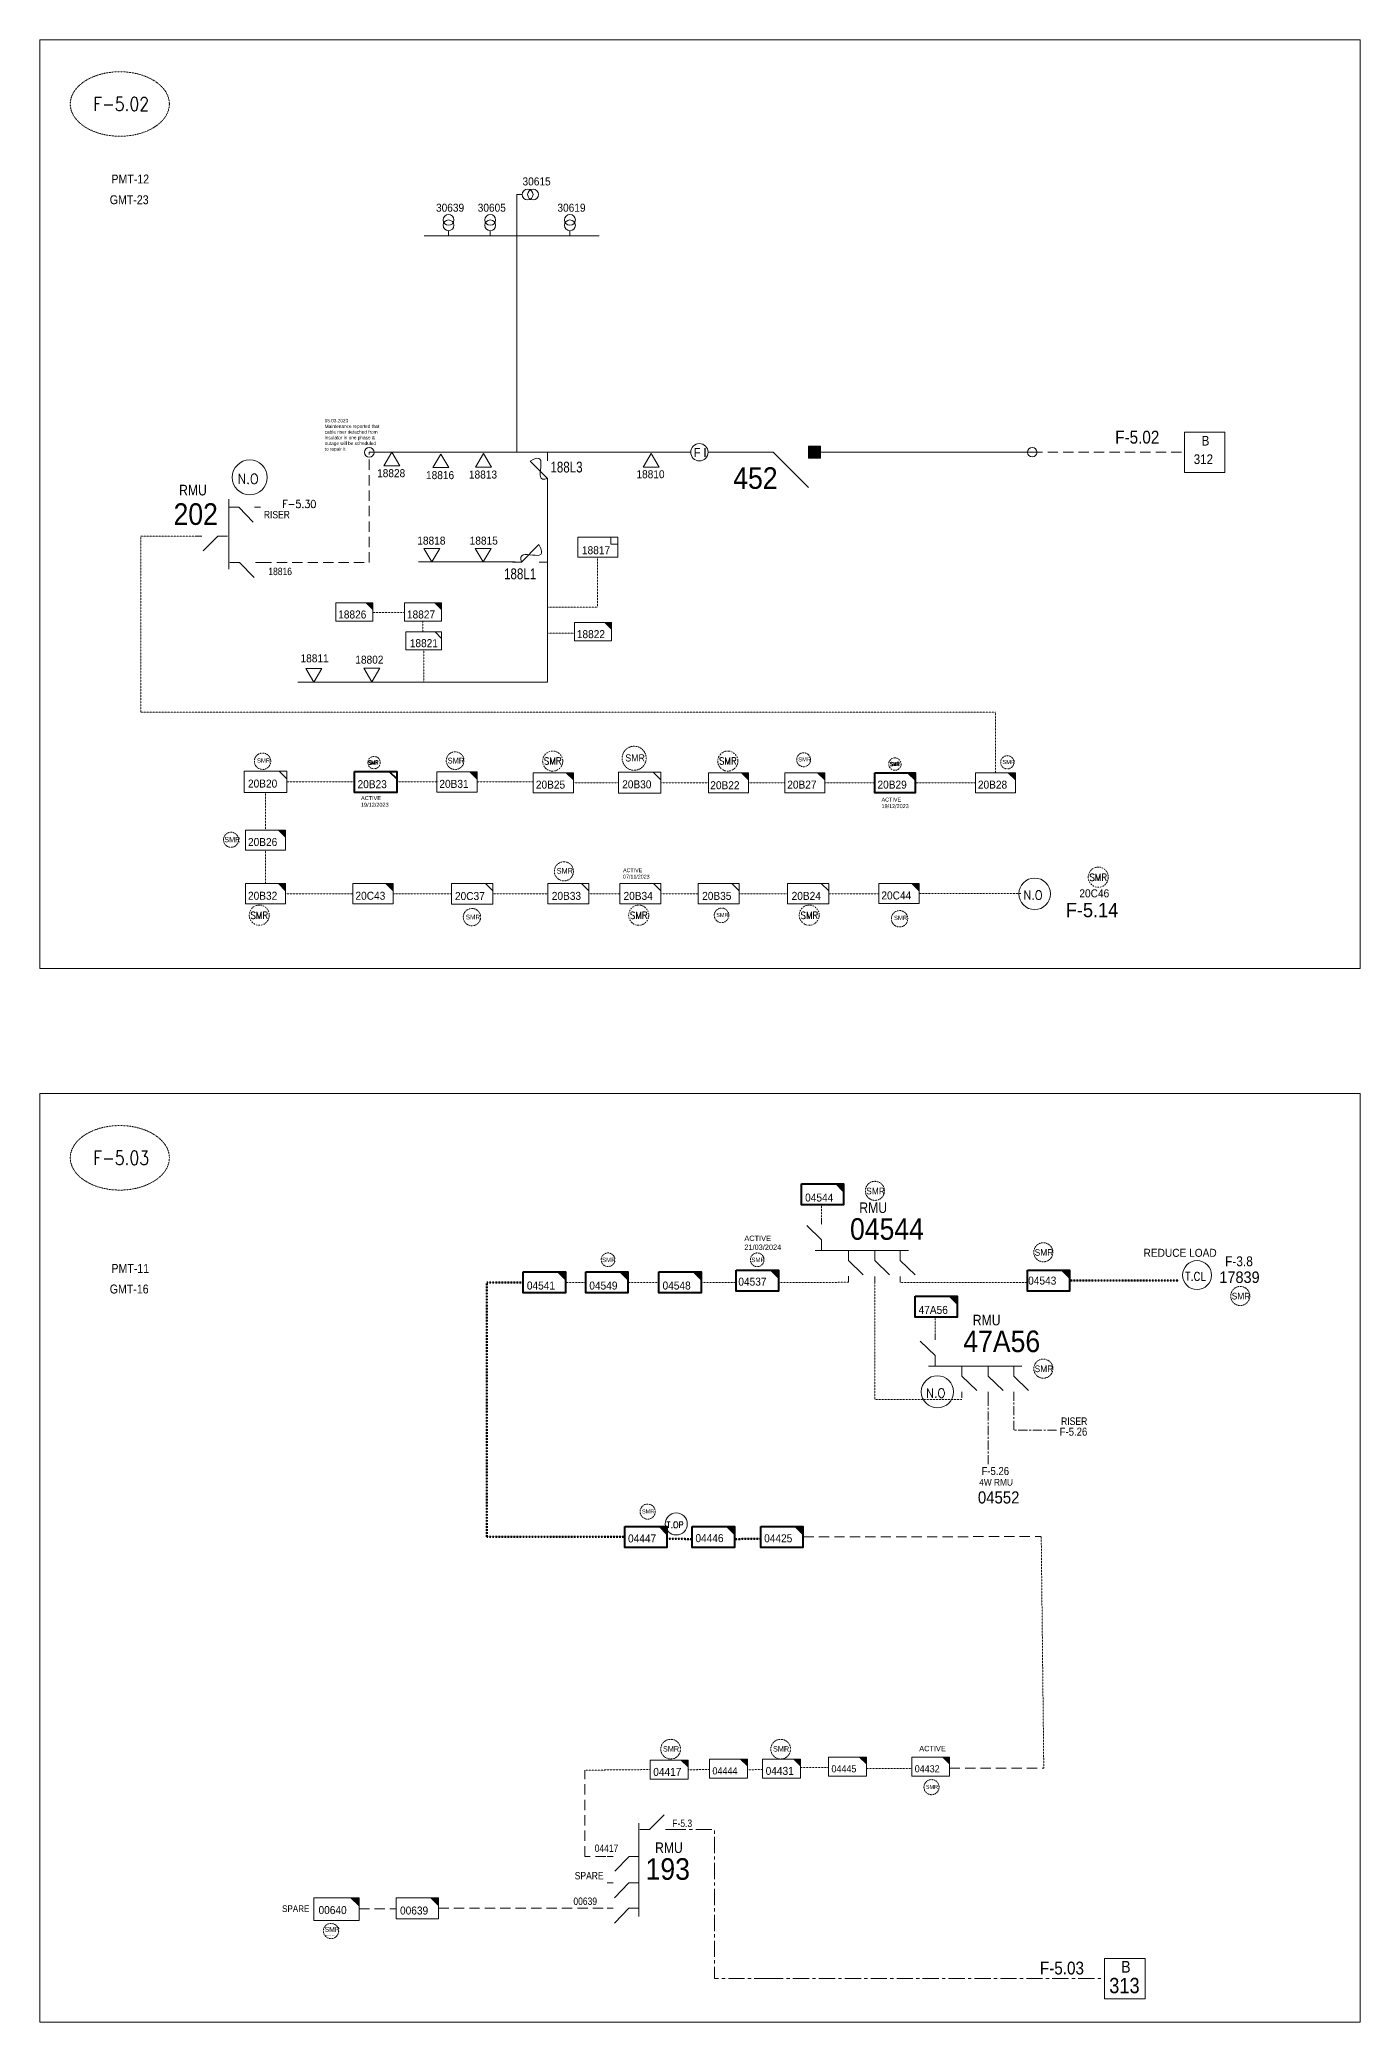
# Model space of a CAD drawing. Header units: metres. Extents: x 65984 to 144644, y -19036 to 23726.
# Drawn here: x 102976 to 103856, y 13297 to 14618 of the extents above; entities that cross this region are included whole.
import ezdxf
from ezdxf.enums import TextEntityAlignment as Align

# ---------------------------------------------------------------- set-up
doc = ezdxf.new("R2010")
doc.units = ezdxf.units.M
doc.header["$MEASUREMENT"] = 0
for name, pattern in [('( Center )', [2, 1.25, -0.25, 0.25, -0.25]), ('DGN Style 3', [0.013877, 0, -0.013877]), ('DGN Style 4', [1.6, 0.8, -0.4, 0, -0.4]), ('HIDDEN2', [2381.25, 1587.5, -793.75])]:
    doc.linetypes.add(name, pattern=pattern)
doc.layers.get('0').update_dxf_attribs({"color": 95, "lineweight": 40})
for name, color, linetype, lineweight in [('ABS', 7, 'Continuous', 40), ('ABS NUMBER', 112, 'Continuous', 30), ('d_eos', 111, 'Continuous', 40), ('d_eos no', 121, 'Continuous', 40), ('d_fco', 5, 'Continuous', 40), ('d_fco text', 95, 'Continuous', 40), ('d_oh branch', 94, 'Continuous', 40), ('d_switch', 95, 'Continuous', 40), ('d_tf', 1, 'Continuous', 40), ('d_tf no', 6, 'Continuous', 40), ('d_tf_200', 1, 'Continuous', 40), ('d_ug cable', 95, 'Continuous', 40), ('EARTH FAULT INDICATOR', 95, 'Continuous', 40), ('FDR  1  05', 172, 'Continuous', 40), ('FDR  1  16', 234, 'Continuous', 40), ('fedr no', 95, 'Continuous', 40), ('GRID STATION 01', 7, 'Continuous', 40), ('Level 37', 7, 'Continuous', 0), ('O H MAIN FEEDER', 4, 'Continuous', 100), ('SW N O', 114, 'Continuous', 30)]:
    doc.layers.add(name, color=color, linetype=linetype, lineweight=lineweight)
doc.styles.add('NASKHF', font='naskhf.shx', dxfattribs={"height": 8})
doc.styles.add('Style-Andalus', font='andlso.ttf')
doc.styles.add('Style-Arial', font='arial.ttf')
doc.styles.add('Style-ENGINEERING', font='ENGINEERING.shx')
doc.styles.add('Style-msdefault', font='msdefault.shx')
doc.styles.add('Style-simplex', font='simplex.shx')
doc.styles.add('Style-STANDARD', font='STANDARD.shx')

# ---------------------------------------------------------------- blocks, each defined once
blk = doc.blocks.new('ABS2_1_1')
at = {"color": 0, "linetype": 'ByBlock', "lineweight": -2, "ltscale": 500}
for q in [(-29900, 43500), (0, 0)]:
    blk.add_line((0, 13600), q, dxfattribs=at)
at = {"color": 0, "linetype": 'ByBlock', "lineweight": -2, "ltscale": 500, "flags": 128}
for points in [[(5000, 43600), (-5000, 43600), (-5000, 53600), (5000, 53600)], [(3791, 49653), (3791, 49653), (3791, 49653)]]:
    blk.add_lwpolyline(points, close=True, dxfattribs=at)
at = {"color": 0, "linetype": 'ByBlock', "lineweight": -2, "ltscale": 500}
for points in [[(5000, 43600), (-5000, 43600), (5000, 53600), (-5000, 53600)], [(3791, 49653), (3791, 49653), (3791, 49653)]]:
    blk.add_solid(points, dxfattribs=at)
blk = doc.blocks.new('*U1006')
at = {"layer": 'EARTH FAULT INDICATOR', "color": 2, "linetype": 'Continuous', "lineweight": 13}
blk.add_circle((0.02, 0.13), 4, dxfattribs=at)
at = {"layer": 'EARTH FAULT INDICATOR', "color": 2, "lineweight": 13, "style": 'Style-Andalus', "width": 0.9}
blk.add_text('F I', height=4.234, dxfattribs=at).set_placement((-2.61, 2.11), align=Align.TOP_LEFT)
blk = doc.blocks.new('*U1065')
at = {"layer": 'd_fco', "color": 51, "linetype": 'Continuous', "lineweight": 13}
blk.add_line((-4.6, 4.2), (-10.1, 4.2), dxfattribs=at)
at = {"layer": 'd_fco', "color": 51, "linetype": 'Continuous', "lineweight": 13, "flags": 128}
blk.add_lwpolyline([(13, 4.2), (7.1, 4.2), (-4.4, -7.3)], dxfattribs=at)
at = {"layer": 'd_fco', "color": 51, "linetype": 'Continuous', "lineweight": 13}
blk.add_open_spline([(-4.4, -7.3), (-13, 7.7), (11.6, -7.7), (7.1, 4.2)], degree=3, dxfattribs=at)
blk = doc.blocks.new('TF_8')
at = {"color": 0, "linetype": 'ByBlock', "lineweight": -2}
blk.add_line((6.3, 4.95), (9.9, 1.35), dxfattribs=at)
blk.add_3dface([(-10.1, 4.95), (9.9, 4.95), (9.9, -5.05), (-10.1, -5.05)], dxfattribs=at)
blk = doc.blocks.new('TF3')
at = {"color": 0, "linetype": 'ByBlock', "lineweight": -2}
for p, q in [((11.3, 9), (18.3, 9)), ((18.3, 9), (18.3, 2))]:
    blk.add_line(p, q, dxfattribs=at)
at = {"color": 0, "linetype": 'ByBlock', "lineweight": -2, "flags": 128}
blk.add_lwpolyline([(18.3, 2), (11.3, 2), (11.3, 9)], dxfattribs=at)
at = {"color": 0, "linetype": 'ByBlock', "lineweight": -2}
blk.add_3dface([(-21.7, 9), (18.3, 9), (18.3, -11), (-21.7, -11)], dxfattribs=at)
blk = doc.blocks.new('*U1066')
at = {"layer": 'd_fco', "color": 1, "linetype": 'Continuous', "lineweight": 13}
blk.add_line((-4.6, 4.2), (-10.1, 4.2), dxfattribs=at)
at = {"layer": 'd_fco', "color": 1, "linetype": 'Continuous', "lineweight": 13, "flags": 128}
blk.add_lwpolyline([(13, 4.2), (7.1, 4.2), (-4.4, -7.3)], dxfattribs=at)
at = {"layer": 'd_fco', "color": 1, "linetype": 'Continuous', "lineweight": 13}
blk.add_open_spline([(-4.4, -7.3), (-13, 7.7), (11.6, -7.7), (7.1, 4.2)], degree=3, dxfattribs=at)
blk = doc.blocks.new('exist.us-1000kva')
at = {"color": 0, "linetype": 'ByBlock', "lineweight": -2, "flags": 128}
blk.add_lwpolyline([(40, 12.9), (32.8, 20), (40, 20)], close=True, dxfattribs=at)
at = {"color": 0, "linetype": 'ByBlock', "lineweight": -2, "extrusion": (0, 0, -1)}
blk.add_solid([(-40, 12.9), (-32.8, 20), (-40, 20)], dxfattribs=at)
at = {"color": 0, "linetype": 'ByBlock', "lineweight": -2, "xscale": 2, "yscale": 2}
blk.add_blockref('TF_8', (20.2, 10.1), dxfattribs=at)
blk = doc.blocks.new('TFU_94')
at = {"layer": 'd_tf_200', "color": 1, "linetype": 'Continuous', "lineweight": 13}
blk.add_line((0, 10), (0, 0), dxfattribs=at)
for centre in [(0, 30), (0, 20)]:
    blk.add_circle(centre, 10, dxfattribs=at)
blk = doc.blocks.new('TRA1_820')
at = {"layer": 'd_tf', "color": 1, "linetype": 'Continuous', "lineweight": 13, "ltscale": 0.000216092, "flags": 128}
blk.add_lwpolyline([(10, -17), (0, 0), (-10, -17)], close=True, dxfattribs=at)
blk = doc.blocks.new('TRA1_819')
at = {"layer": 'd_tf', "color": 1, "linetype": 'Continuous', "lineweight": 13, "ltscale": 0.000216092, "xscale": 1.000046566207833, "yscale": 1.000046566207833, "zscale": 1.000046566207833, "rotation": 180}
blk.add_blockref('TRA1_820', (0, 0), dxfattribs=at)
blk = doc.blocks.new('*U2565')
at = {"layer": 'FDR  1  05', "color": 2, "linetype": 'Continuous', "lineweight": 13, "flags": 128}
blk.add_lwpolyline([(5.48, 4.27), (8.55, 1.2), (8.55, 4.27)], close=True, dxfattribs=at)
at = {"layer": 'FDR  1  05', "color": 2, "linetype": 'Continuous', "lineweight": 13, "xscale": 0.8535245333131424, "yscale": 0.8535245333131424, "zscale": 0.3835905044119209, "rotation": 359.9999999999999}
blk.add_blockref('TF_8', (0.1, 0.05), dxfattribs=at)
blk = doc.blocks.new('*U3944')
at = {"layer": 'd_eos', "color": 2, "linetype": 'Continuous', "lineweight": 13, "ltscale": 0.900827}
for p, q in [((-0.2, 30.5), (-0.2, -31.6)), ((6.9, 26.2), (16.5, 36.1)), ((0.3, 26.2), (6.9, 26.2)), ((17.4, 26.2), (21.4, 26.2)), ((-17.3, 8.4), (-21.3, 8.4)), ((-6.8, 8.4), (-16.4, -1.5)), ((-0.2, 8.4), (-6.8, 8.4)), ((-17.4, -9.2), (-21.3, -9.2)), ((-6.8, -9.2), (-16.4, -19.1)), ((-0.3, -9.2), (-6.8, -9.2)), ((-17.4, -26.2), (-21.3, -26.2)), ((-6.8, -26.2), (-16.4, -36.1)), ((-0.3, -26.2), (-6.8, -26.2))]:
    blk.add_line(p, q, dxfattribs=at)
blk = doc.blocks.new('*U3945')
at = {"layer": 'd_eos', "color": 2, "linetype": 'Continuous', "lineweight": 13, "ltscale": 0.900827}
for p, q in [((-0.2, 30.5), (-0.2, -31.6)), ((6.9, 26.2), (16.5, 36.1)), ((0.3, 26.2), (6.9, 26.2)), ((17.4, 26.2), (21.4, 26.2)), ((-17.3, 8.4), (-21.3, 8.4)), ((-6.8, 8.4), (-16.4, -1.5)), ((-0.2, 8.4), (-6.8, 8.4)), ((-17.4, -9.2), (-21.3, -9.2)), ((-6.8, -9.2), (-16.4, -19.1)), ((-0.3, -9.2), (-6.8, -9.2)), ((-17.4, -26.2), (-21.3, -26.2)), ((-6.8, -26.2), (-16.4, -36.1)), ((-0.3, -26.2), (-6.8, -26.2))]:
    blk.add_line(p, q, dxfattribs=at)
blk = doc.blocks.new('*U3970')
at = {"layer": 'SW N O', "color": 3, "lineweight": 13, "ltscale": 0.426762}
blk.add_circle((0, 0), 16.8, dxfattribs=at)
at = {"layer": 'SW N O', "color": 3, "lineweight": 13, "insert": (1.7, 1.4), "char_height": 9.6, "attachment_point": 5, "rotation": 180, "line_spacing_factor": 0.6, "style": 'Style-STANDARD'}
blk.add_mtext('N.O', dxfattribs=at)
blk = doc.blocks.new('*U4046')
at = {"layer": 'SW N O', "color": 3, "lineweight": 13, "ltscale": 0.426762}
blk.add_circle((0, 0), 16.8, dxfattribs=at)
at = {"layer": 'SW N O', "color": 3, "lineweight": 13, "insert": (1.7, 1.4), "char_height": 9.6, "attachment_point": 5, "rotation": 180, "line_spacing_factor": 0.6, "style": 'Style-STANDARD'}
blk.add_mtext('N.O', dxfattribs=at)
blk = doc.blocks.new('*U4201')
at = {"layer": 'SW N O', "color": 3, "lineweight": 13, "ltscale": 0.426762}
blk.add_circle((0, 0), 16.8, dxfattribs=at)
at = {"layer": 'SW N O', "color": 3, "lineweight": 13, "insert": (1.7, 1.4), "char_height": 9.6, "attachment_point": 5, "rotation": 180, "line_spacing_factor": 0.6, "style": 'Style-STANDARD'}
blk.add_mtext('N.O', dxfattribs=at)
blk = doc.blocks.new('*U4297')
at = {"layer": 'SW N O', "color": 1, "lineweight": 13, "ltscale": 0.426762}
blk.add_circle((0, 0), 16.8, dxfattribs=at)
at = {"layer": 'SW N O', "color": 1, "lineweight": 13, "insert": (1.7, 1.4), "char_height": 9.6, "attachment_point": 5, "rotation": 180, "line_spacing_factor": 0.6, "style": 'Style-STANDARD'}
blk.add_mtext('T.CL', dxfattribs=at)
blk = doc.blocks.new('*U4390')
at = {"layer": 'SW N O', "color": 5, "lineweight": 13, "ltscale": 0.426762}
blk.add_circle((0, 0), 16.8, dxfattribs=at)
at = {"layer": 'SW N O', "color": 5, "lineweight": 13, "insert": (1.7, 1.4), "char_height": 9.6, "attachment_point": 5, "rotation": 180, "line_spacing_factor": 0.6, "style": 'Style-STANDARD'}
blk.add_mtext('T.OP', dxfattribs=at)

msp = doc.modelspace()

# ---------------------------------------------------------------- linework, layer by layer
at = {"layer": 'd_eos', "color": 7, "linetype": 'Continuous', "lineweight": 13, "ltscale": 0.900827}
for p, q in [((103101.9, 14265.1), (103101.9, 14311.8)), ((103101.9, 14306.3), (103108.5, 14306.3)), ((103108.5, 14306.3), (103118.1, 14296.4)), ((103119, 14306.3), (103123, 14306.3)), ((103083.9, 14287.2), (103079.9, 14287.2)), ((103094.4, 14287.2), (103084.8, 14277.3)), ((103101, 14287.2), (103094.4, 14287.2)), ((103102.5, 14269.5), (103109, 14269.5)), ((103109, 14269.5), (103118.6, 14259.6)), ((103119.5, 14269.5), (103123.5, 14269.5)), ((103375.1, 13430), (103375.1, 13367.9)), ((103382.2, 13425.7), (103391.8, 13435.5)), ((103375.6, 13425.7), (103382.2, 13425.7)), ((103392.7, 13425.7), (103396.7, 13425.7)), ((103358, 13407.9), (103354, 13407.9)), ((103368.5, 13407.9), (103358.9, 13398)), ((103375.1, 13407.9), (103368.5, 13407.9)), ((103357.9, 13390.3), (103353.9, 13390.3)), ((103368.4, 13390.3), (103358.8, 13380.4)), ((103375, 13390.3), (103368.4, 13390.3)), ((103357.9, 13373.3), (103353.9, 13373.3)), ((103368.4, 13373.3), (103358.8, 13363.4)), ((103375, 13373.3), (103368.4, 13373.3))]:
    msp.add_line(p, q, dxfattribs=at)
at = {"layer": 'd_oh branch', "color": 1, "linetype": 'Continuous', "lineweight": 13}
for p, q in [((103293.7, 14487), (103293.7, 14343)), ((103314.2, 14320.4), (103314.2, 14189.9)), ((103292.5, 14269.9), (103228.2, 14269.9)), ((103314.2, 14189.9), (103147.9, 14189.9))]:
    msp.add_line(p, q, dxfattribs=at)
at = {"layer": 'd_oh branch', "color": 1, "linetype": 'Continuous', "lineweight": 13, "flags": 128}
for points in [[(103293.7, 14514.9), (103293.7, 14487)], [(103232, 14487), (103348.6, 14487)]]:
    msp.add_lwpolyline(points, dxfattribs=at)
at = {"layer": 'd_ug cable', "color": 1, "linetype": 'HIDDEN2', "lineweight": 13, "ltscale": 0.00432}
msp.add_line((103637.1, 14343), (103665.8, 14343), dxfattribs=at)
at = {"layer": 'd_ug cable', "color": 30, "linetype": 'DGN Style 3', "lineweight": 13}
for p, q in [((103197.7, 14236.2), (103218.9, 14236.2)), ((103231.1, 14230.4), (103231.1, 14223.3)), ((103231.7, 14211.4), (103231.7, 14189.7))]:
    msp.add_line(p, q, dxfattribs=at)
at = {"layer": 'd_ug cable', "color": 1, "linetype": 'DGN Style 3', "lineweight": 13}
for p, q in [((103332.1, 14239.9), (103314.2, 14239.9)), ((103126.3, 14091.5), (103126.3, 14116.3)), ((103140.4, 14123.4), (103185.6, 14123.4)), ((103213.6, 14123.4), (103241.3, 14123.4)), ((103267.2, 14123.4), (103304.7, 14123.4)), ((103126.3, 14055.7), (103126.3, 14078)), ((103474.2, 14049), (103441.9, 14049)), ((103501.5, 14049), (103535, 14049)), ((103561.7, 14049.1), (103629.5, 14049.1)), ((103326.1, 13790.1), (103339.6, 13790.1)), ((103367.6, 13790.1), (103388.4, 13790.1)), ((103532.2, 13790), (103532.2, 13712.1)), ((103532.2, 13712.1), (103590.1, 13712.1)), ((103382.5, 13465.7), (103339, 13465.3)), ((103422, 13465.7), (103407.8, 13465.6)), ((103457.5, 13465.7), (103447.3, 13465.6)), ((103501.3, 13467), (103482.8, 13467)), ((103526.6, 13466.4), (103556.8, 13466.4))]:
    msp.add_line(p, q, dxfattribs=at)
at = {"layer": 'd_ug cable', "color": 36, "linetype": 'DGN Style 3', "lineweight": 13}
for p, q in [((103139.6, 14049), (103184.5, 14049)), ((103211.2, 14049), (103250.2, 14049)), ((103277.7, 14049), (103314.4, 14049)), ((103362.2, 14049), (103341.7, 14049)), ((103414.6, 14049), (103389.6, 14049))]:
    msp.add_line(p, q, dxfattribs=at)
at = {"layer": 'd_ug cable', "color": 2, "linetype": 'DGN Style 3', "lineweight": 13}
for p, q in [((103496.8, 13828.7), (103496.8, 13841.7)), ((103572.4, 13753.9), (103572.4, 13766.9))]:
    msp.add_line(p, q, dxfattribs=at)
at = {"layer": 'd_ug cable', "color": 1, "linetype": 'DGN Style 3', "lineweight": 100}
for p, q in [((103273.8, 13620.6), (103273.8, 13790.1)), ((103273.8, 13790.1), (103298, 13790.1)), ((103661.9, 13791.3), (103734.9, 13791.3)), ((103365.7, 13620.6), (103273.8, 13620.6)), ((103410.6, 13619.2), (103393.8, 13619.4)), ((103456.2, 13619.4), (103438.6, 13619.2))]:
    msp.add_line(p, q, dxfattribs=at)
at = {"layer": 'd_ug cable', "color": 1, "linetype": 'HIDDEN2', "lineweight": 13, "ltscale": 0.00432}
for points in [[(103123.5, 14269.5), (103195.4, 14269.5), (103195.4, 14343)], [(103637.1, 14343), (103738.5, 14343)], [(103484.7, 13620.6), (103643.1, 13620.9)], [(103352.9, 13407.9), (103339, 13407.9), (103339, 13465.3)], [(103582.1, 13466.6), (103644.8, 13466.7)], [(103188.6, 13372.9), (103213.4, 13372.9)], [(103241.5, 13373.3), (103353.9, 13373.3)]]:
    msp.add_lwpolyline(points, dxfattribs=at)
at = {"layer": 'd_ug cable', "color": 1, "linetype": 'DGN Style 3', "lineweight": 13, "flags": 128}
for points in [[(103080.2, 14287.2), (103043.1, 14287.2), (103043.1, 14169.9), (103612.7, 14169.9), (103612.7, 14129.6)], [(103314.2, 14239.9), (103347.5, 14239.9), (103347.5, 14273.2)], [(103314.2, 14222.6), (103332.1, 14222.6)], [(103361.6, 14122.9), (103331.4, 14122.9)], [(103421.4, 14122.9), (103389.7, 14122.9)], [(103472.2, 14122.9), (103448.1, 14122.9)], [(103532.3, 14122.9), (103498.9, 14122.9)], [(103599.2, 14122.9), (103559.1, 14122.9)], [(103439.9, 13790.1), (103416.4, 13790.1)], [(103514.6, 13790.2), (103467.9, 13790.1)], [(103633.6, 13790.1), (103549.2, 13790.1)], [(103644.8, 13466.7), (103643.1, 13620.9), (103643.1, 13620.9), (103643.1, 13620.9)]]:
    msp.add_lwpolyline(points, dxfattribs=at)
at = {"layer": 'd_ug cable', "color": 1, "linetype": 'DGN Style 3', "lineweight": 13}
for centre, radius in [((103124.3, 14137.2), 5.46), ((103620.5, 14136.5), 4.42), ((103103.3, 14084.9), 5.02), ((103548.7, 14032.3), 5.46), ((103396.2, 13479.3), 6.57), ((103469.5, 13479.3), 6.57)]:
    msp.add_circle(centre, radius, dxfattribs=at)
at = {"layer": 'd_ug cable', "color": 2, "linetype": 'DGN Style 3', "lineweight": 13}
for centre, radius in [((103252.6, 14137.6), 5.89), ((103371.9, 14139.2), 8.02), ((103484.8, 14138.2), 4.64), ((103325.1, 14063.9), 6.37), ((103263.8, 14033.4), 5.77), ((103430.1, 14034.6), 4.85), ((103532.3, 13851.1), 6.36), ((103644.5, 13810.2), 6.36), ((103354.5, 13805.2), 4.56), ((103453.9, 13805.2), 4.56), ((103775.7, 13781.1), 6.36), ((103644.5, 13732.7), 6.36), ((103380.9, 13637.5), 5.03), ((103570, 13454), 5.03), ((103169.9, 13358.2), 5.07)]:
    msp.add_circle(centre, radius, dxfattribs=at)
at = {"layer": 'd_ug cable', "color": 2, "linetype": 'DGN Style 4', "lineweight": 13}
for centre, radius in [((103317.6, 14137.3), 6.7), ((103434.3, 14137.3), 6.7), ((103198.6, 14136.3), 4.12), ((103545.6, 14135.3), 4.12), ((103681.1, 14060), 6.7), ((103122.1, 14034.7), 6.7), ((103374.9, 14034.7), 6.7), ((103488.5, 14034.7), 6.7)]:
    msp.add_circle(centre, radius, dxfattribs=at)
at = {"layer": 'FDR  1  16', "color": 135, "linetype": '( Center )', "lineweight": 13, "ltscale": 4.86, "flags": 128}
for points in [[(103607.8, 13669), (103607.8, 13717.1)], [(103624.8, 13691.9), (103624.8, 13716.9)], [(103653.3, 13691.7), (103625, 13691.7)]]:
    msp.add_lwpolyline(points, dxfattribs=at)
at = {"layer": 'FDR  1  16', "color": 1, "linetype": '( Center )', "lineweight": 13, "ltscale": 8.64, "flags": 128}
for points in [[(103395.6, 13425.7), (103425.3, 13425.7), (103425.3, 13326.5), (103465.2, 13326.5)], [(103460.4, 13326.5), (103685.3, 13326.5)]]:
    msp.add_lwpolyline(points, dxfattribs=at)
at = {"layer": 'fedr no', "color": 82, "linetype": 'DGN Style 3', "lineweight": 13, "true_color": 0x1dc70e}
for centre in [(103029.2, 14574.9), (103029.2, 13873.1)]:
    msp.add_ellipse(centre, major_axis=(33, 0), ratio=0.651175, dxfattribs=at)
at = {"layer": 'GRID STATION 01', "color": 1, "lineweight": 13, "ltscale": 0.379284, "flags": 128}
for points in [[(103765.5, 14329.5), (103765.5, 14356.4), (103738.5, 14356.4), (103738.5, 14329.5)], [(103712.3, 13313), (103712.3, 13340), (103685.3, 13340), (103685.3, 13313)]]:
    msp.add_lwpolyline(points, close=True, dxfattribs=at)
at = {"layer": 'O H MAIN FEEDER', "color": 140, "linetype": 'Continuous', "lineweight": 13, "flags": 128}
for points in [[(102975.8, 14617.7), (103855.7, 14617.7), (103855.7, 13999.2), (102975.8, 13999.2)], [(102975.8, 13915.9), (103855.7, 13915.9), (103855.7, 13297.4), (102975.8, 13297.4)]]:
    msp.add_lwpolyline(points, close=True, dxfattribs=at)
at = {"layer": 'O H MAIN FEEDER', "color": 1, "lineweight": 13, "ltscale": 0.70316, "flags": 128}
for points in [[(103195.4, 14343), (103409.5, 14343)], [(103421.1, 14343), (103457, 14343)], [(103491.7, 14343), (103637.5, 14343)]]:
    msp.add_lwpolyline(points, dxfattribs=at)
at = {"layer": 'O H MAIN FEEDER', "color": 1, "lineweight": 13, "ltscale": 0.70316}
for centre in [(103195.4, 14342.9), (103637.1, 14343)]:
    msp.add_circle(centre, 3.18, dxfattribs=at)

# ---------------------------------------------------------------- block references
at = {"layer": 'ABS', "color": 7, "linetype": 'Continuous', "lineweight": 13, "ltscale": 1.170551, "xscale": 0.0007842704371776845, "yscale": -0.000784270437177685, "zscale": 0.0005193689142128212, "rotation": 90.00000000000021}
msp.add_blockref('ABS2_1_1', (103453.9, 14343), dxfattribs=at)
at = {"layer": 'd_eos', "color": 2, "linetype": 'Continuous', "lineweight": 13, "ltscale": 0.900827, "rotation": 90}
for name, p in [('*U3944', (103523, 13811.5)), ('*U3945', (103598.6, 13734.6))]:
    msp.add_blockref(name, p, dxfattribs=at)
at = {"layer": 'd_fco', "color": 51, "linetype": 'Continuous', "lineweight": 13, "xscale": 1.008, "yscale": 1.008, "zscale": 1.008, "rotation": 270.035542137858}
msp.add_blockref('*U1065', (103310, 14332.7), dxfattribs=at)
at = {"layer": 'd_fco', "color": 1, "linetype": 'Continuous', "lineweight": 13, "xscale": 1.008, "yscale": 1.008, "zscale": 1.008, "rotation": 180.0355421378581}
msp.add_blockref('*U1066', (103304, 14274.1), dxfattribs=at)
at = {"layer": 'd_tf', "color": 1, "linetype": 'Continuous', "lineweight": 13, "ltscale": 0.000216092, "xscale": 0.5327999999999999, "yscale": 0.5327999999999999, "zscale": 0.5327999999999999}
for p, rotation in [((103210.4, 14343.1), 180), ((103243, 14341.8), 180), ((103271.5, 14342.1), 180), ((103383.3, 14342.2), 180), ((103158.4, 14189.9), 359.9999999999999), ((103197, 14190.1), 359.9999999999999)]:
    msp.add_blockref('TRA1_819', p, dxfattribs=dict(at, rotation=rotation))
at = {"layer": 'd_tf', "color": 1, "linetype": 'Continuous', "lineweight": 13, "ltscale": 0.000216092, "extrusion": (0, 0, -1), "xscale": 0.5327999999999999, "yscale": 0.5327999999999999, "zscale": 0.5327999999999999, "rotation": 359.9999999999999}
for p in [(-103237, 14269.9), (-103271.2, 14269.9)]:
    msp.add_blockref('TRA1_819', p, dxfattribs=at)
at = {"layer": 'd_tf no', "color": 121, "linetype": 'Continuous', "lineweight": 40, "zscale": 0.6145376639854626, "rotation": 359.9999999999999}
for name, p, xscale, yscale in [('TF_8', (103199.8, 14123.5), 1.399808850041106, 1.399808850041106), ('exist.us-1000kva', (103532.3, 14116.2), 0.6689475277073006, 0.6689475277073006)]:
    msp.add_blockref(name, p, dxfattribs=dict(at, xscale=xscale, yscale=yscale))
at = {"layer": 'd_tf_200', "color": 1, "linetype": 'Continuous', "lineweight": 13, "xscale": 0.36, "yscale": 0.36, "zscale": 0.36, "rotation": 269.9999999999999}
msp.add_blockref('TFU_94', (103293.7, 14514.6), dxfattribs=at)
at = {"layer": 'd_tf_200', "color": 1, "linetype": 'Continuous', "lineweight": 13, "extrusion": (0, 0, -1), "xscale": 0.3599999999999999, "yscale": 0.3599999999999999, "zscale": 0.3599999999999999, "rotation": 359.9999999999999}
for p in [(-103248.2, 14486.9), (-103276, 14486.9), (-103329.1, 14486.9)]:
    msp.add_blockref('TFU_94', p, dxfattribs=at)
at = {"layer": 'EARTH FAULT INDICATOR', "color": 2, "linetype": 'Continuous', "lineweight": 13, "xscale": 1.44, "yscale": 1.44, "zscale": 1.44}
msp.add_blockref('*U1006', (103415.3, 14342.8), dxfattribs=at)
at = {"layer": 'FDR  1  05', "color": 1, "linetype": 'Continuous', "lineweight": 13, "rotation": 359.9999999999999}
for name, p, xscale, yscale, zscale in [('TF3', (103348.8, 14280.5), 0.6625807152237084, 0.6625807152237084, 0.1873110799827687), ('exist.us-1000kva', (103173.1, 14230.4), 0.6145376639854626, 0.6145376639854626, 0.6145376639854626), ('exist.us-1000kva', (103218.9, 14230.4), 0.6145376639854626, 0.6145376639854626, 0.6145376639854626), ('TF_8', (103231.8, 14217.4), 1.194726909758624, 1.194726909758624, 0.4977755078282242), ('exist.us-1000kva', (103332.1, 14217.3), 0.6145376639854626, 0.6145376639854626, 0.6145376639854626), ('exist.us-1000kva', (103304.7, 14116.2), 0.6689475277073006, 0.6689475277073006, 0.6145376639854626), ('exist.us-1000kva', (103184.5, 14042.3), 0.6689475277073006, 0.6689475277073006, 0.6145376639854626), ('exist.us-1000kva', (103422, 13460), 0.6322962665705404, 0.6322962665705404, 0.6145376639854626), ('exist.us-1000kva', (103501.3, 13461.4), 0.6322962665705404, 0.6322962665705404, 0.6145376639854626), ('exist.us-1000kva', (103213.4, 13366.3), 0.7023385790313597, 0.7023385790313597, 0.5785750117015752)]:
    msp.add_blockref(name, p, dxfattribs=dict(at, xscale=xscale, yscale=yscale, zscale=zscale))
at = {"layer": 'FDR  1  05', "color": 2, "linetype": 'Continuous', "lineweight": 13, "rotation": 359.9999999999999}
for name, p, xscale, yscale, zscale in [('TF_8', (103126.4, 14123.5), 1.417402832349668, 1.417402832349668, 0.6145376639854626), ('exist.us-1000kva', (103240.5, 14116.7), 0.6689475277073006, 0.6689475277073006, 0.6145376639854626), ('TF_8', (103375.7, 14123), 1.417402832349668, 1.417402832349668, 0.6145376639854626), ('exist.us-1000kva', (103421.4, 14116.2), 0.6689475277073006, 0.6689475277073006, 0.6145376639854626), ('exist.us-1000kva', (103472.2, 14116.2), 0.6689475277073006, 0.6689475277073006, 0.6145376639854626), ('exist.us-1000kva', (103599.2, 14116.2), 0.6689475277073006, 0.6689475277073006, 0.6145376639854626), ('exist.us-1000kva', (103112.9, 14078), 0.6689475277073006, 0.6689475277073006, 0.6145376639854626), ('exist.us-1000kva', (103112.9, 14042.3), 0.6689475277073006, 0.6689475277073006, 0.6145376639854626), ('TF_8', (103264.1, 14049), 1.375316698942371, 1.375316698942371, 0.6145376639854626), ('exist.us-1000kva', (103535, 14042.4), 0.6689475277073006, 0.6689475277073006, 0.6145376639854626), ('exist.us-1000kva', (103382.5, 13459.4), 0.6322962665705404, 0.6322962665705404, 0.6145376639854626), ('exist.us-1000kva', (103457.5, 13460), 0.6322962665705404, 0.6322962665705404, 0.6145376639854626), ('exist.us-1000kva', (103556.8, 13461.4), 0.6322962665705404, 0.6322962665705404, 0.6145376639854626), ('exist.us-1000kva', (103158.4, 13365.2), 0.7562434950394675, 0.7562434950394675, 0.5785750117015752)]:
    msp.add_blockref(name, p, dxfattribs=dict(at, xscale=xscale, yscale=yscale, zscale=zscale))
at = {"layer": 'FDR  1  05', "color": 2, "linetype": 'Continuous', "lineweight": 13, "xscale": 1.602066935748591, "yscale": 1.602066935748591, "zscale": 1.602066935748591}
for p in [(103328, 14049), (103375.9, 14049), (103428.2, 14049), (103487.8, 14049)]:
    msp.add_blockref('*U2565', p, dxfattribs=at)
at = {"layer": 'FDR  1  05', "color": 2, "linetype": 'Continuous', "lineweight": 40, "xscale": 0.7011741030570255, "yscale": 0.7011741030570255, "zscale": 0.6145376639854626, "rotation": 359.9999999999999}
for p in [(103483.4, 13841.7), (103439.9, 13784.3), (103633.9, 13784.3), (103339.6, 13783.1), (103559, 13766.9), (103365.7, 13613.6)]:
    msp.add_blockref('exist.us-1000kva', p, dxfattribs=at)
at = {"layer": 'FDR  1  05', "color": 1, "linetype": 'Continuous', "lineweight": 40, "xscale": 0.7011741030570255, "yscale": 0.7011741030570255, "zscale": 0.6145376639854626, "rotation": 359.9999999999999}
for p in [(103298, 13783.1), (103388.4, 13783.1), (103410.6, 13613.6), (103456.2, 13613.6)]:
    msp.add_blockref('exist.us-1000kva', p, dxfattribs=at)
at = {"layer": 'SW N O', "color": 3, "lineweight": 13, "rotation": 179.999656423986}
for name, p, xscale, yscale, zscale in [('*U3970', (103115.8, 14326.2), 0.6945034260817105, 0.6945034260817105, 0.6945034260817105), ('*U4201', (103638.7, 14048.9), 0.6250530834735395, 0.6250530834735395, 0.6250530834735395), ('*U4046', (103573.9, 13717.3), 0.6365369777431716, 0.6365369777431716, 0.6365369777431716)]:
    msp.add_blockref(name, p, dxfattribs=dict(at, xscale=xscale, yscale=yscale, zscale=zscale))
at = {"layer": 'SW N O', "color": 1, "lineweight": 13, "xscale": 0.5728832799688545, "yscale": 0.5728832799688545, "zscale": 0.5728832799688545, "rotation": 179.999656423986}
msp.add_blockref('*U4297', (103746.9, 13795), dxfattribs=at)
at = {"layer": 'SW N O', "color": 5, "lineweight": 13, "xscale": 0.4377563006302131, "yscale": 0.4377563006302131, "zscale": 0.4377563006302131, "rotation": 179.999656423986}
msp.add_blockref('*U4390', (103399.9, 13629.3), dxfattribs=at)

# ---------------------------------------------------------------- texts
at = {"layer": 'ABS NUMBER', "color": 7, "lineweight": 13, "style": 'Style-Arial', "width": 0.88}
msp.add_text('452', height=14.4, dxfattribs=at).set_placement((103437.9, 14318.6))
at = {"layer": 'd_eos no', "color": 7, "linetype": 'Continuous', "lineweight": 13, "style": 'Style-Arial', "width": 0.88}
msp.add_text('202', height=14.4, dxfattribs=at).set_placement((103065, 14294.6))
at = {"layer": 'd_eos no', "color": 2, "linetype": 'Continuous', "lineweight": 13, "style": 'Style-Arial', "width": 0.88}
for s, p in [('04544', (103515.7, 13832.9)), ('47A56', (103591.2, 13758.1))]:
    msp.add_text(s, height=14.4, dxfattribs=at).set_placement(p, align=Align.TOP_LEFT)
at = {"layer": 'd_eos no', "color": 7, "linetype": 'Continuous', "lineweight": 13, "ltscale": 0.9, "style": 'Style-Arial', "width": 0.88}
msp.add_text('4W RMU', height=4.5, dxfattribs=at).set_placement((103601.8, 13659.3), align=Align.TOP_LEFT)
at = {"layer": 'd_eos no', "color": 7, "linetype": 'Continuous', "lineweight": 140, "ltscale": 0.9, "style": 'Style-Arial', "width": 0.88}
msp.add_text('04552', height=8.1, dxfattribs=at).set_placement((103600.9, 13651), align=Align.TOP_LEFT)
at = {"layer": 'd_eos no', "color": 7, "linetype": 'Continuous', "lineweight": 13, "style": 'Style-Arial', "width": 0.88}
msp.add_text('193', height=14.4, dxfattribs=at).set_placement((103379.5, 13406.7), align=Align.TOP_LEFT)
at = {"layer": 'd_fco text', "color": 51, "linetype": 'Continuous', "lineweight": 13, "style": 'Style-msdefault', "width": 0.8}
msp.add_text('188L3', height=7.2, rotation=0.0711, dxfattribs=at).set_placement((103316.1, 14329.5))
at = {"layer": 'd_fco text', "color": 1, "linetype": 'Continuous', "lineweight": 13, "style": 'Style-msdefault', "width": 0.8}
msp.add_text('188L1', height=7.2, rotation=0.0711, dxfattribs=at).set_placement((103285.2, 14258.4))
at = {"layer": 'd_switch', "color": 51, "linetype": 'Continuous', "lineweight": 13, "style": 'Style-ENGINEERING', "width": 0.857143}
for s, p in [('RISER', (103142.5, 14303.9)), ('18816', (103143.9, 14266.1))]:
    msp.add_text(s, height=4.94, rotation=0.0007, dxfattribs=at).set_placement(p, align=Align.TOP_RIGHT)
at = {"layer": 'd_switch', "color": 55, "linetype": 'Continuous', "lineweight": 13, "style": 'Style-msdefault', "width": 0.9}
msp.add_text('F-3.8', height=6.58, dxfattribs=at).set_placement((103765.6, 13807.5), align=Align.TOP_LEFT)
at = {"layer": 'd_switch', "color": 30, "linetype": 'Continuous', "lineweight": 30, "ltscale": 1.272404, "style": 'Style-ENGINEERING', "width": 0.857143}
msp.add_text('RISER', height=5, dxfattribs=at).set_placement((103656.3, 13700.2), align=Align.TOP_LEFT)
at = {"layer": 'd_switch', "color": 51, "linetype": 'Continuous', "lineweight": 13, "style": 'Style-ENGINEERING', "width": 0.857143}
for s, p in [('F-5.3', (103397.3, 13432.4)), ('04417', (103345.6, 13415.8)), ('SPARE', (103332.3, 13397.5)), ('00639', (103331.4, 13380.5))]:
    msp.add_text(s, height=4.94, rotation=0.0004, dxfattribs=at).set_placement(p, align=Align.TOP_LEFT)
at = {"layer": 'd_switch', "color": 2, "linetype": 'Continuous', "lineweight": 13, "insert": (103137.3, 13375.3), "char_height": 4.462, "attachment_point": 1, "style": 'NASKHF'}
msp.add_mtext('\\Fmsdefault;\\H1x;\\W0.9;SPARE', dxfattribs=at)
at = {"layer": 'd_tf no', "color": 1, "linetype": 'Continuous', "lineweight": 13, "style": 'Style-msdefault', "width": 0.945946}
for s, height, p in [('30615', 5.33, (103297.5, 14526)), ('18828', 5.33, (103200.6, 14331.7)), ('18816', 5.33, (103233.2, 14330.4)), ('18813', 5.33, (103261.8, 14330.8)), ('18810', 5.33, (103373.4, 14331)), ('18818', 5.33, (103227.4, 14286.8)), ('18815', 5.33, (103262.3, 14286.8)), ('18817', 5.33, (103337.1, 14280.4)), ('18826', 5.33, (103174.7, 14237.6)), ('18827', 5.33, (103220.5, 14237.6)), ('18822', 5.33, (103333.7, 14224.5)), ('18811', 5.33, (103149.6, 14208.4)), ('18802', 5.33, (103186.1, 14207.5)), ('18821', 5.33, (103222.4, 14218.5)), ('20B25', 5.33, (103306.4, 14124.3)), ('20C43', 5.33, (103186.2, 14050.3)), ('04445', 4.73, (103503.3, 13468.6)), ('04444', 4.75, (103424, 13467.2)), ('00639', 5.33, (103215.9, 13374.5))]:
    msp.add_text(s, height=height, dxfattribs=at).set_placement(p, align=Align.TOP_LEFT)
for s, p in [('30639', (103258.6, 14508.5)), ('30605', (103286.4, 14508.5)), ('30619', (103339.5, 14508.5))]:
    msp.add_text(s, height=5.33, dxfattribs=at).set_placement(p, align=Align.TOP_RIGHT)
at = {"layer": 'd_tf no', "color": 1, "linetype": 'Continuous', "lineweight": 13, "style": 'Style-simplex', "width": 0.909091}
for height, p in [(2.7, (103198.1, 14136.3)), (4.63, (103317.6, 14137.3)), (4.63, (103434.3, 14137.3)), (2.46, (103545.6, 14135.3)), (4.63, (103681.1, 14059.9)), (4.63, (103122.1, 14034.6)), (4.63, (103374.9, 14034.6)), (4.63, (103488.6, 14034.6))]:
    msp.add_text('SMR', height=height, dxfattribs=at).set_placement(p, align=Align.MIDDLE_CENTER)
at = {"layer": 'd_tf no', "color": 1, "linetype": 'Continuous', "lineweight": 40, "style": 'Style-msdefault', "width": 0.945946}
for s, height, p in [('SMR', 3.82, (103247.6, 14139.5)), ('SMR', 2.66, (103426.6, 14036.2)), ('SMR', 3.13, (103259.7, 14035)), ('SMR', 4.42, (103526.5, 13853.2)), ('SMR', 4.42, (103638.7, 13812.3)), ('REDUCE LOAD', 5.328, (103711.3, 13812.5)), ('SMR', 2.95, (103350.5, 13806.6)), ('SMR', 2.95, (103450, 13806.6)), ('04541', 5.33, (103300.4, 13790.7)), ('04548', 5.33, (103390.8, 13790.7)), ('SMR', 4.42, (103770, 13783.2)), ('SMR', 4.42, (103638.7, 13734.8)), ('SMR', 2.66, (103377.1, 13639)), ('04446', 5.33, (103412.7, 13622.5)), ('04425', 5.33, (103458.5, 13622.4)), ('SMR', 2.66, (103566.2, 13455.5)), ('SMR', 3.28, (103165.7, 13360.9))]:
    msp.add_text(s, height=height, dxfattribs=at).set_placement(p, align=Align.TOP_LEFT)
at = {"layer": 'd_tf no', "color": 2, "linetype": 'Continuous', "lineweight": 13, "style": 'Style-msdefault', "width": 0.945946}
for s, height, p in [('20B20', 5.33, (103114.6, 14125)), ('20B31', 5.33, (103242.1, 14124.8)), ('20B30', 5.33, (103363.9, 14124.5)), ('20B22', 5.33, (103422.6, 14123.9)), ('20B27', 5.33, (103473.9, 14124.3)), ('20B28', 5.33, (103600.9, 14124.3)), ('20B26', 5.33, (103114.6, 14086.1)), ('20B32', 5.33, (103114.6, 14050.3)), ('20C37', 5.33, (103252.5, 14050.1)), ('20B33', 5.33, (103317, 14050.2)), ('20B34', 5.33, (103364.8, 14050.2)), ('20B35', 5.33, (103417.2, 14050.2)), ('20B24', 5.33, (103476.8, 14050.2)), ('20C44', 5.33, (103536.6, 14050.5)), ('20C46', 5.34, (103668.5, 14051.9)), ('04543', 5.33, (103634.4, 13794)), ('17839', 7.62, (103761.8, 13797.4)), ('04432', 4.73, (103558.8, 13468.6)), ('04417', 5.33, (103384.6, 13466.8)), ('04431', 5.33, (103459.5, 13467.5))]:
    msp.add_text(s, height=height, dxfattribs=at).set_placement(p, align=Align.TOP_LEFT)
at = {"layer": 'd_tf no', "color": 121, "linetype": 'Continuous', "lineweight": 40, "style": 'Style-msdefault', "width": 0.945946}
for s, p in [('20B23', (103187.6, 14124.6)), ('20B29', (103534, 14124.3))]:
    msp.add_text(s, height=5.33, dxfattribs=at).set_placement(p, align=Align.TOP_LEFT)
at = {"layer": 'd_tf no', "color": 55, "linetype": 'Continuous', "lineweight": 13, "style": 'Style-msdefault', "width": 0.945946}
msp.add_text('F-5.14', height=9.55, dxfattribs=at).set_placement((103659.5, 14042.9), align=Align.TOP_LEFT)
at = {"layer": 'd_tf no', "color": 2, "linetype": 'Continuous', "lineweight": 40, "style": 'Style-msdefault', "width": 0.945946}
for s, p in [('04544', (103485.8, 13849.3)), ('04549', (103342, 13790.7)), ('47A56', (103561.4, 13774.5)), ('04447', (103367.8, 13622.3))]:
    msp.add_text(s, height=5.33, dxfattribs=at).set_placement(p, align=Align.TOP_LEFT)
at = {"layer": 'd_tf no', "color": 121, "linetype": 'Continuous', "lineweight": 13, "style": 'Style-msdefault', "width": 0.945946}
for s, p in [('04537', (103441.3, 13793.3)), ('00640', (103161.6, 13374.8))]:
    msp.add_text(s, height=5.33, dxfattribs=at).set_placement(p, align=Align.TOP_LEFT)
at = {"layer": 'd_tf no', "color": 2, "linetype": 'Continuous', "lineweight": 13, "insert": (103165.7, 14365.2), "char_height": 2.272, "attachment_point": 1, "style": 'NASKHF'}
msp.add_mtext('\\Fmsdefault;\\H1x;\\W0.945946;05.03.2023\\PMaintenance reported that \\Pcable riser detached from \\Pinsulator in one phase & \\Poutage will be scheduled\\Pto repair it', dxfattribs=at)
at = {"layer": 'd_tf no', "color": 1, "lineweight": 13, "insert": (103366, 14141.8), "char_height": 4.749, "attachment_point": 1, "style": 'NASKHF'}
msp.add_mtext('\\Fmsdefault;\\H1x;\\W0.925;SMR\\P', dxfattribs=at)
at = {"layer": 'd_tf no', "color": 2, "lineweight": 13, "attachment_point": 1, "style": 'NASKHF'}
for insert, char_height in [((103120.6, 14139.1), 2.814), ((103617.2, 14138.1), 2.732), ((103098.8, 14086.8), 3.571), ((103545, 14034.3), 2.814), ((103391.1, 13481.3), 3.595), ((103464.4, 13481.3), 3.595)]:
    msp.add_mtext('\\Fmsdefault;\\H1x;\\W0.925;SMR\\P', dxfattribs=dict(at, insert=insert, char_height=char_height))
at = {"layer": 'd_tf no', "color": 1, "linetype": 'Continuous', "lineweight": 40, "attachment_point": 1, "style": 'NASKHF'}
for insert, char_height in [((103481.2, 14139.8), 2.761), ((103320.2, 14066.1), 3.787)]:
    msp.add_mtext('\\Fmsdefault;\\H1x;\\W0.945946;SMR^I', dxfattribs=dict(at, insert=insert, char_height=char_height))
at = {"layer": 'd_tf no', "color": 121, "linetype": 'Continuous', "lineweight": 40, "attachment_point": 1, "style": 'NASKHF'}
for s, insert, char_height in [('\\Fmsdefault;\\H1x;\\W0.945946;ACTIVE\\P19/12/2023', (103189.9, 14114), 2.672), ('\\Fmsdefault;\\H1x;\\W0.945946;ACTIVE\\P19/12/2023', (103536.7, 14113), 2.632), ('\\Fmsdefault;\\H1x;\\W0.945946;ACTIVE\\P07/11/2023\\P', (103364.5, 14065.9), 2.569), ('\\Fmsdefault;\\H1x;\\W0.945946;ACTIVE\\P21/03/2024', (103445.3, 13821.3), 3.571), ('\\Fmsdefault;\\H1x;\\W0.945946;ACTIVE\\P', (103561.8, 13481.5), 3.571)]:
    msp.add_mtext(s, dxfattribs=dict(at, insert=insert, char_height=char_height))
at = {"layer": 'd_tf no', "color": 7, "linetype": 'Continuous', "lineweight": 40, "true_color": 0xffffff, "insert": (103166.3, 13355.4), "char_height": 0.603, "width": 33.541, "attachment_point": 1, "style": 'NASKHF'}
msp.add_mtext('\\fCalibri|b0|i0|c178178|p39;ACTIVE 02.10.2023\\P', dxfattribs=at)
at = {"layer": 'fedr no', "color": 6, "linetype": 'Continuous', "lineweight": 13, "style": 'Style-STANDARD', "width": 0.909091}
for s, p in [('F-5.02', (103030.1, 14574.9)), ('F-5.03', (103030.1, 13873.1))]:
    msp.add_text(s, height=9.19, dxfattribs=at).set_placement(p, align=Align.MIDDLE_CENTER)
at = {"layer": 'fedr no', "color": 55, "linetype": 'Continuous', "lineweight": 40, "insert": (103148.8, 14308.5), "char_height": 5.06, "attachment_point": 5, "style": 'Style-STANDARD'}
msp.add_mtext('F-5.30', dxfattribs=at)
at = {"layer": 'GRID STATION 01', "linetype": 'Continuous', "lineweight": 13, "style": 'Style-msdefault', "width": 0.888889}
for s, height, p in [('PMT-12', 5.94, (103023.6, 14527.9)), ('GMT-23', 5.94, (103022.5, 14514.1)), ('F-5.02', 8.55, (103692.4, 14357.3)), ('PMT-11', 5.94, (103023.6, 13802.4)), ('GMT-16', 5.94, (103022.5, 13788.7)), ('F-5.26', 5.35, (103655.4, 13693.4)), ('F-5.26', 5.35, (103603.3, 13667.2)), ('F-5.03', 8.55, (103642.2, 13337.8))]:
    msp.add_text(s, height=height, dxfattribs=at).set_placement(p, align=Align.TOP_LEFT)
at = {"layer": 'GRID STATION 01', "color": 1, "linetype": 'Continuous', "lineweight": 13, "style": 'Style-msdefault', "width": 0.888889}
for s, height, p in [('B', 6.48, (103750, 14353.9)), ('312', 6.48, (103744.7, 14341.6)), ('B', 7.85, (103696.4, 13338.3)), ('313', 10.21, (103688.4, 13327))]:
    msp.add_text(s, height=height, dxfattribs=at).set_placement(p, align=Align.TOP_LEFT)
at = {"layer": 'Level 37', "color": 7, "linetype": 'Continuous', "lineweight": 13, "style": 'Style-msdefault', "width": 0.86}
msp.add_text('RMU', height=7.06, rotation=0.0004, dxfattribs=at).set_placement((103087.2, 14321.3), align=Align.TOP_RIGHT)
at = {"layer": 'Level 37', "color": 2, "linetype": 'Continuous', "lineweight": 13, "char_height": 7.056, "width": 56.408, "attachment_point": 3, "rotation": 0.0004, "style": 'NASKHF'}
for insert in [(103540.4, 13843.4), (103616, 13768.6)]:
    msp.add_mtext('^I\\Fmsdefault;\\H1x;\\W0.86;RMU', dxfattribs=dict(at, insert=insert))
at = {"layer": 'Level 37', "color": 7, "linetype": 'Continuous', "lineweight": 13, "insert": (103404.3, 13417.2), "char_height": 7.056, "width": 56.408, "attachment_point": 3, "rotation": 0.0004, "style": 'NASKHF'}
msp.add_mtext('^I\\Fmsdefault;\\H1x;\\W0.86;RMU', dxfattribs=at)

doc.saveas('drawing.dxf')
